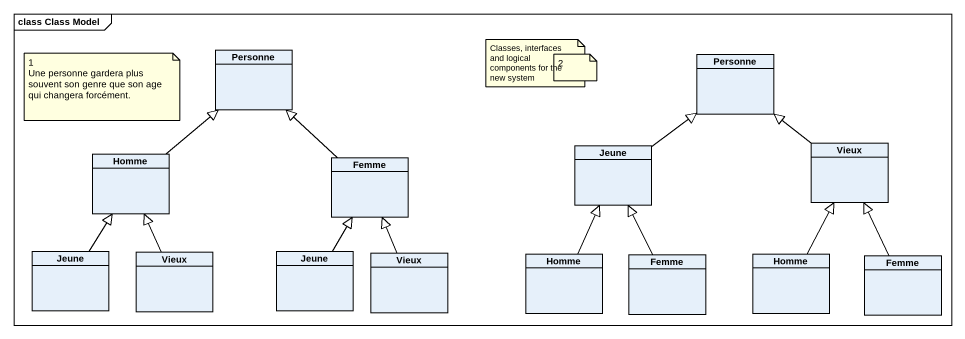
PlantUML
@startuml
mainframe class Class Model
hide circle
hide empty members
class Personne
class "Personne" as Personne_2
class Homme
class Femme
class Jeune
class Vieux
class "Jeune" as Jeune_2
class "Vieux" as Vieux_2
class "Jeune" as Jeune_3
class "Vieux" as Vieux_3
class "Homme" as Homme_2
class "Femme" as Femme_2
class "Homme" as Homme_3
class "Femme" as Femme_3
Homme -up-|> Personne
Femme -up-|> Personne
Jeune -up-|> Personne_2
Vieux -up-|> Personne_2
Jeune_2 -up-|> Homme
Vieux_2 -up-|> Homme
Jeune_3 -up-|> Femme
Vieux_3 -up-|> Femme
Homme_2 -up-|> Jeune
Femme_2 -up-|> Jeune
Homme_3 -up-|> Vieux
Femme_3 -up-|> Vieux
note as N1
  1
  Une personne gardera plus souvent son genre que son age qui changera forcément.
end note
note as N2
  Classes, interfaces and logical components for the new system
end note
note as N3
  2
end note
@enduml
